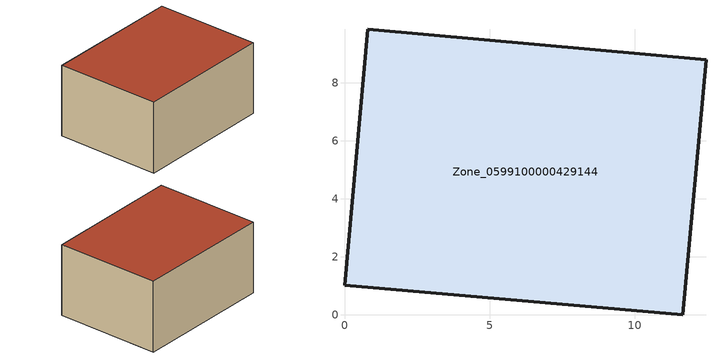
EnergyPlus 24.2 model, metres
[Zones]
Zone_0599100000429144
 floor ground (C_G): 0.8,9.84 12.46,8.79 11.66,0 0,1.01 z0
 wall outside (C_F): 12.46,8.79 0.8,9.84 0,1.01 11.66,0 12.46,8.79 z0:6.02
 roof outside (C_R): 0,1.01 11.66,0 12.46,8.79 0.8,9.84 z6.02
[BUILDING]
Pand.0599100000429144: North Axis=0; Terrain=City; Loads Convergence Tolerance Value=0.04; Temperature Convergence Tolerance Value=0.4; Solar Distribution=FullExterior; Maximum Number of Warmup Days=25; Minimum Number of Warmup Days=1
[Site:Location]
Rotterdam.The.Hague.AP_ZH_NLD Design_Conditions: Latitude=51.96; Longitude=4.45; Time Zone=1; Elevation=-4.5
[SITE:GROUNDTEMPERATURE:BUILDINGSURFACE]
18, 18, 18, 18, 18, 18, 18, 18, 18, 18, 18, 18
[MATERIAL] Thermal Absorptance=0.9; Solar Absorptance=0.7; Visible Absorptance=0.7
Name | Roughness | Thickness | Conductivity | Density | Specific Heat
G.TC.2006-2014 | MediumSmooth | 0.15 | 0.06 | 540 | 1210
F.TC.2006-2014 | Rough | 0.3 | 0.12 | 1920 | 840
R.TC.2006-2014 | MediumRough | 0.2 | 0.08 | 1500 | 1000
[CONSTRUCTION]
C_G: G.TC.2006-2014
C_F: F.TC.2006-2014
C_R: R.TC.2006-2014
[ZONE]
Zone_0599100000429144: Type=1; Multiplier=1; Ceiling Height=Autocalculate; Volume=Autocalculate; Floor Area=autocalculate; Part of Total Floor Area=Yes
[ZONEINFILTRATION:DESIGNFLOWRATE]
Infil_Zone_0599100000429144: Zone or ZoneList or Space or SpaceList=Zone_0599100000429144; Schedule=AlwaysOn; Design Flow Rate Calculation Method=Flow/Area; Flow Rate per Floor Area=0.0015; Constant Term Coefficient=1; Temperature Term Coefficient=0; Velocity Term Coefficient=0; Velocity Squared Term Coefficient=0
[HVACTEMPLATE:ZONE:IDEALLOADSAIRSYSTEM]
Zone_0599100000429144: Maximum Heating Supply Air Temperature=50; Minimum Cooling Supply Air Temperature=13; Maximum Heating Supply Air Humidity Ratio=0.0156; Minimum Cooling Supply Air Humidity Ratio=0.0077; Heating Limit=NoLimit; Cooling Limit=NoLimit; Dehumidification Control Type=ConstantSensibleHeatRatio; Cooling Sensible Heat Ratio=0.7; Dehumidification Setpoint=60; Humidification Control Type=None; Humidification Setpoint=30; Outdoor Air Method=None; Outdoor Air Flow Rate per Person=0.00944; Outdoor Air Flow Rate per Zone Floor Area=0; Outdoor Air Flow Rate per Zone=0; Demand Controlled Ventilation Type=None; Outdoor Air Economizer Type=NoEconomizer; Heat Recovery Type=None; Sensible Heat Recovery Effectiveness=0.7; Latent Heat Recovery Effectiveness=0.65
[ZONECONTROL:THERMOSTAT]
ThermostatControl_Zone_0599100000429144: Zone or ZoneList=Zone_0599100000429144; Control Type Schedule=DualSetpointControlType; Control 1=Thermostat_Zone_0599100000429144; Temperature Difference Between Cutout And Setpoint=0
[THERMOSTATSETPOINT:DUALSETPOINT]
Thermostat_Zone_0599100000429144: Heating Setpoint Temperature Schedule=HeatingSetpoint_Zone_0599100000429144; Cooling Setpoint Temperature Schedule=CoolingSetpoint_Zone_0599100000429144
[SCHEDULE:COMPACT]
HeatingSetpoint_Zone_0599100000429144: Through: 12/31, For: AllDays, Until: 24:00, 21
CoolingSetpoint_Zone_0599100000429144: Through: 12/31, For: AllDays, Until: 24:00, 24
DualSetpointControlType: Through: 12/31, For: AllDays, Until: 24:00, 4
AlwaysOn: Through: 12/31, For: AllDays, Until: 24:00, 1
